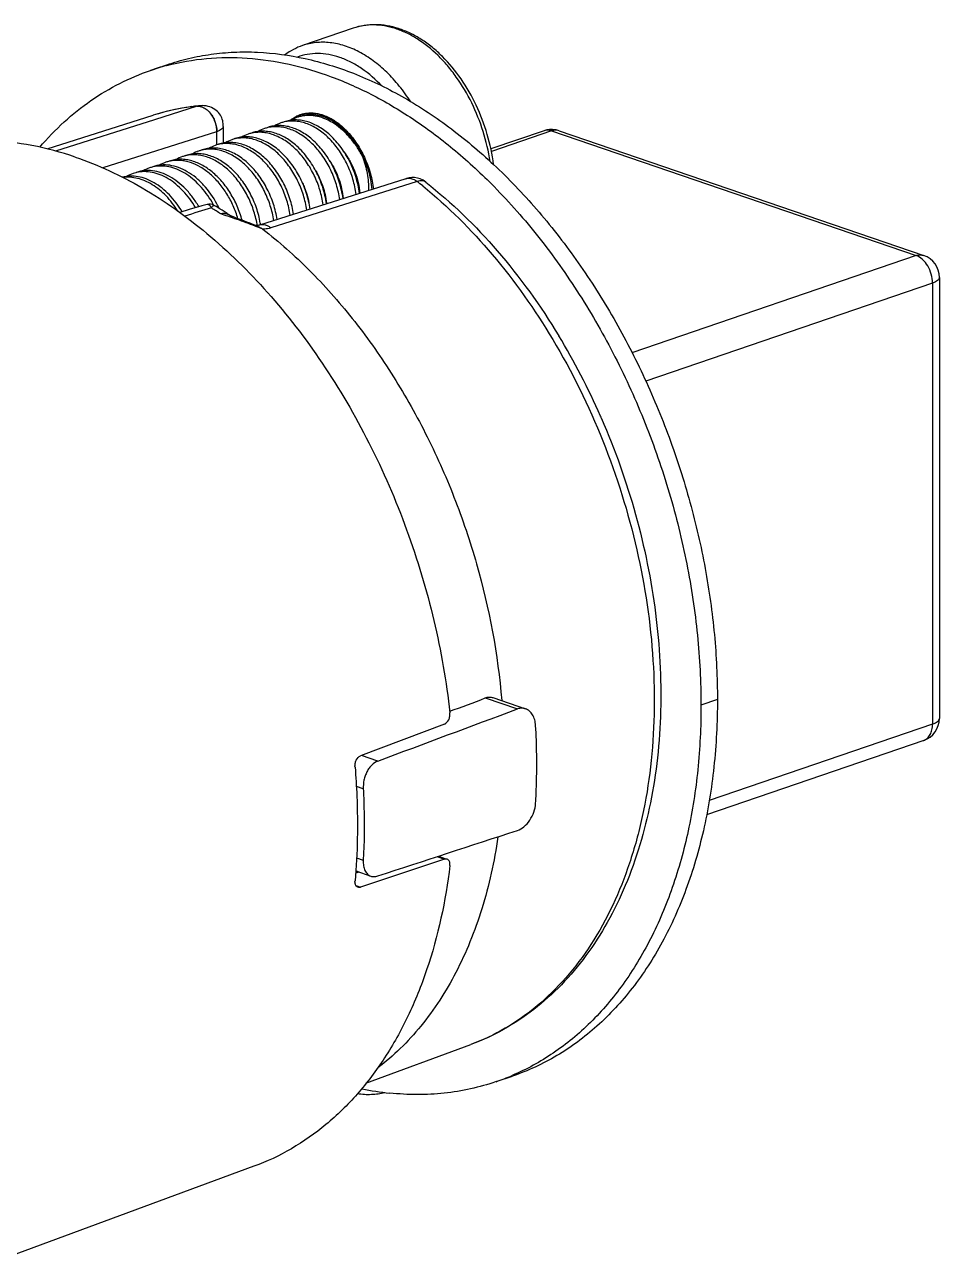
# Model space of a CAD drawing. Header units: millimetres. Extents: x 3170 to 4290, y 966 to 1416.
# Drawn here: x 3984.87 to 4004.56, y 1030.7 to 1057.2 of the extents above; entities that cross this region are included whole.
import ezdxf

# ---------------------------------------------------------------- set-up
doc = ezdxf.new("R2010")
doc.units = ezdxf.units.MM
doc.header["$LTSCALE"] = 0.1
for name, color, linetype in [('AUSFORMSCHRAEGEN', 7, 'Continuous'), ('BEZUGSACHSEN', 7, 'Continuous'), ('RUNDUNGEN', 7, 'Continuous')]:
    doc.layers.add(name, color=color, linetype=linetype)

msp = doc.modelspace()

# ---------------------------------------------------------------- linework, layer by layer
at = {"color": 7, "linetype": 'Continuous'}
for p, q in [((3987.575, 1056.217), (3987.929, 1056.338)), ((3987.919, 1056.321), (3987.932, 1056.325)), ((3990.459, 1055.109), (3990.458, 1055.108)), ((3995.018, 1034.455), (3995.372, 1034.576))]:
    msp.add_line(p, q, dxfattribs=at)
at = {"color": 9, "linetype": 'Continuous'}
for p, q in [((3996.211, 1054.917), (3994.915, 1054.473)), ((4004.06, 1052.232), (3997.942, 1050.14)), ((4004.414, 1051.641), (3998.239, 1049.529)), ((3999.782, 1042.676), (3999.428, 1042.555)), ((4004.414, 1042.151), (3999.605, 1040.506))]:
    msp.add_line(p, q, dxfattribs=at)
at = {"color": 7, "linetype": 'Continuous'}
for centre, radius, start, end in [((3989.22, 1051.407), 5.084, 104.8358, 108.8789), ((3991.029, 1054.621), 0.675, 94.9098, 108.8071), ((3991.017, 1054.611), 0.686, 103.2455, 106.5888), ((3991.02, 1054.597), 0.7, 96.998, 103.2299), ((3991.032, 1054.596), 0.7, 93.7922, 94.9513), ((3991.032, 1054.591), 0.705, 92.9743, 93.7926), ((3991.033, 1054.564), 0.732, 86.3324, 92.9253), ((3991.03, 1054.525), 0.771, 82.6383, 86.3275), ((3991.024, 1054.482), 0.814, 78.6445, 82.6172), ((3990.625, 1054.39), 0.738, 108.8897, 120.4187), ((3990.624, 1054.392), 0.736, 103.0555, 108.8705), ((3990.986, 1054.496), 0.754, 119.5149, 120.6418), ((3990.979, 1054.511), 0.738, 108.8924, 119.5484), ((3991.03, 1054.623), 0.674, 116.317, 118.6334), ((3991.02, 1054.604), 0.694, 114.8101, 116.244), ((3991.018, 1054.61), 0.687, 108.8838, 114.8137), ((3991.027, 1054.629), 0.667, 110.2268, 116.3188), ((3990.977, 1054.514), 0.734, 103.5175, 108.8825), ((3991.016, 1054.614), 0.683, 106.5924, 108.8757), ((3991.026, 1054.632), 0.663, 108.8797, 110.219), ((3990.978, 1054.512), 0.736, 103.0933, 103.5172), ((3991.047, 1054.539), 0.733, 108.2136, 108.8713), ((3991.051, 1054.527), 0.746, 95.8779, 108.1637), ((3990.922, 1054.196), 1.119, 60.9622, 64.1752), ((3990.888, 1054.137), 1.187, 58.1844, 60.9514), ((3990.831, 1054.047), 1.293, 53.6279, 58.1319), ((3990.794, 1053.996), 1.357, 53.1172, 53.6462), ((3989.563, 1054.03), 0.735, 102.9709, 108.8806), ((3989.918, 1054.148), 0.738, 108.8931, 120.5253), ((3989.917, 1054.15), 0.735, 103.0571, 108.8716), ((3989.918, 1054.144), 0.741, 101.771, 103.0606), ((3990.272, 1054.268), 0.738, 108.8922, 120.5955), ((3990.27, 1054.271), 0.735, 103.0625, 108.8796), ((3990.271, 1054.269), 0.738, 102.3526, 103.0628), ((3988.858, 1053.784), 0.739, 108.8982, 120.7046), ((3988.856, 1053.789), 0.734, 103.0812, 108.8806), ((3989.211, 1053.906), 0.737, 108.8868, 120.6436), ((3989.21, 1053.909), 0.735, 104.4593, 108.8738), ((3989.211, 1053.905), 0.739, 103.0961, 104.4605), ((3989.565, 1054.026), 0.738, 108.8932, 120.4179), ((3988.15, 1053.543), 0.738, 108.8954, 120.5384), ((3988.149, 1053.546), 0.735, 103.0587, 108.8735), ((3988.151, 1053.539), 0.742, 101.0893, 103.0618), ((3988.504, 1053.664), 0.738, 108.887, 120.6275), ((3988.503, 1053.666), 0.736, 103.0825, 108.8744), ((3987.443, 1053.302), 0.737, 108.8872, 120.5572), ((3987.442, 1053.304), 0.735, 104.0612, 108.8729), ((3987.443, 1053.3), 0.739, 103.0962, 104.063), ((3987.797, 1053.422), 0.738, 108.8924, 120.4438), ((3987.796, 1053.425), 0.735, 103.0614, 108.8801), ((3987.796, 1053.423), 0.737, 102.5744, 103.0616), ((3987.036, 1052.298), 2.158, 28.2186, 30.13), ((3987.079, 1052.307), 2.19, 25.3838, 28.246), ((3987.856, 1052.552), 2.047, 9.2757, 10.0504), ((3987.93, 1052.576), 2.044, 8.9827, 10.0509), ((3993.371, 1039.271), 5.091, 288.8824, 293.0737), ((3993.365, 1040.291), 6.115, 258.3343, 264.0135)]:
    msp.add_arc(centre, radius, start, end, dxfattribs=at)
at = {"color": 3, "linetype": 'Continuous'}
for points, knots in [([(3987.929, 1056.338), (3988.083, 1056.391), (3988.398, 1056.482), (3988.882, 1056.573), (3989.378, 1056.618), (3990.057, 1056.617), (3990.929, 1056.497), (3991.973, 1056.174), (3993.01, 1055.676), (3994.022, 1055.013), (3994.995, 1054.195), (3995.913, 1053.236), (3996.761, 1052.152), (3997.527, 1050.959), (3998.197, 1049.677), (3998.761, 1048.328), (3999.21, 1046.932), (3999.537, 1045.511), (3999.736, 1044.09), (3999.782, 1043.143), (3999.782, 1042.676)], [0, 0, 0, 0, 0.023809, 0.04774, 0.071913, 0.096437, 0.146884, 0.199783, 0.25555, 0.314367, 0.376207, 0.440862, 0.50798, 0.577092, 0.647645, 0.719026, 0.790592, 0.86169, 0.931692, 1, 1, 1, 1]), ([(3999.782, 1042.676), (3999.782, 1042.192), (3999.734, 1041.245), (3999.511, 1039.873), (3999.141, 1038.604), (3998.631, 1037.461), (3997.988, 1036.464), (3997.343, 1035.765), (3996.776, 1035.303), (3996.33, 1035.008), (3995.862, 1034.763), (3995.537, 1034.632), (3995.372, 1034.576)], [0, 0, 0, 0, 0.147694, 0.289028, 0.423281, 0.550201, 0.670075, 0.783821, 0.838923, 0.89313, 0.946722, 1, 1, 1, 1])]:
    msp.add_open_spline(points, degree=3, knots=knots, dxfattribs=at)
at = {"color": 7, "linetype": 'Continuous'}
for points, knots in [([(3987.932, 1056.325), (3988.209, 1056.398), (3988.784, 1056.497), (3989.672, 1056.504), (3990.578, 1056.369), (3991.492, 1056.095), (3992.401, 1055.687), (3993.296, 1055.15), (3994.165, 1054.491), (3994.709, 1053.986), (3994.974, 1053.716)], [0, 0, 0, 0, 0.109588, 0.221564, 0.337354, 0.45807, 0.584465, 0.716929, 0.85552, 1, 1, 1, 1]), ([(3985.192, 1054.563), (3985.356, 1054.755), (3985.704, 1055.115), (3986.283, 1055.579), (3986.907, 1055.953), (3987.35, 1056.14), (3987.575, 1056.217)], [0, 0, 0, 0, 0.25869, 0.510094, 0.756372, 1, 1, 1, 1]), ([(3990.935, 1055.292), (3990.973, 1055.297), (3991.05, 1055.3), (3991.211, 1055.282), (3991.416, 1055.212), (3991.649, 1055.064), (3991.865, 1054.858), (3992.054, 1054.603), (3992.208, 1054.311), (3992.32, 1053.996), (3992.364, 1053.777), (3992.377, 1053.666)], [0, 0, 0, 0, 0.048252, 0.097987, 0.203481, 0.318967, 0.444499, 0.578449, 0.718031, 0.859767, 1, 1, 1, 1]), ([(3990.974, 1055.269), (3991.027, 1055.273), (3991.137, 1055.27), (3991.302, 1055.23), (3991.466, 1055.156), (3991.625, 1055.05), (3991.776, 1054.914), (3991.964, 1054.695), (3992.078, 1054.502), (3992.141, 1054.366)], [0, 0, 0, 0, 0.101924, 0.209314, 0.323734, 0.445893, 0.57567, 0.712273, 1, 1, 1, 1]), ([(3991.409, 1055.204), (3991.391, 1055.212), (3991.318, 1055.245), (3991.242, 1055.269), (3991.185, 1055.28)], [0, 0, 0, 0, 0.258451, 1, 1, 1, 1]), ([(3991.055, 1054.734), (3990.982, 1054.796), (3990.867, 1054.879), (3990.701, 1054.959), (3990.578, 1055.002), (3990.455, 1055.027), (3990.334, 1055.034), (3990.216, 1055.023), (3990.14, 1055.004), (3990.103, 1054.991)], [0, 0, 0, 0, 0.277914, 0.408957, 0.534755, 0.655797, 0.772906, 0.887191, 1, 1, 1, 1]), ([(3991.651, 1053.437), (3991.636, 1053.546), (3991.588, 1053.764), (3991.466, 1054.077), (3991.3, 1054.366), (3991.097, 1054.616), (3990.866, 1054.814), (3990.655, 1054.93), (3990.483, 1054.984), (3990.357, 1055.006), (3990.233, 1055.009), (3990.152, 1054.998), (3990.113, 1054.989)], [0, 0, 0, 0, 0.137054, 0.276998, 0.415769, 0.549586, 0.675473, 0.791811, 0.846528, 0.899171, 0.950147, 1, 1, 1, 1]), ([(3991.414, 1054.85), (3991.341, 1054.913), (3991.225, 1054.997), (3991.059, 1055.079), (3990.935, 1055.122), (3990.811, 1055.147), (3990.689, 1055.155), (3990.57, 1055.144), (3990.494, 1055.125), (3990.457, 1055.112)], [0, 0, 0, 0, 0.278106, 0.409209, 0.535026, 0.656051, 0.773099, 0.887296, 1, 1, 1, 1]), ([(3992.006, 1053.549), (3991.992, 1053.659), (3991.943, 1053.879), (3991.822, 1054.194), (3991.655, 1054.486), (3991.451, 1054.737), (3991.253, 1054.907), (3991.085, 1055.009), (3990.959, 1055.067), (3990.831, 1055.106), (3990.704, 1055.128), (3990.58, 1055.129), (3990.499, 1055.118), (3990.459, 1055.109)], [0, 0, 0, 0, 0.13699, 0.276971, 0.415819, 0.549693, 0.675571, 0.735022, 0.792019, 0.846673, 0.899252, 0.950175, 1, 1, 1, 1]), ([(3990.584, 1055.144), (3990.594, 1055.152), (3990.635, 1055.183), (3990.679, 1055.209), (3990.714, 1055.226)], [0, 0, 0, 0, 0.252992, 1, 1, 1, 1]), ([(3990.707, 1055.214), (3990.699, 1055.209), (3990.667, 1055.191), (3990.636, 1055.17), (3990.614, 1055.153)], [0, 0, 0, 0, 0.248127, 1, 1, 1, 1]), ([(3992.141, 1054.366), (3992.103, 1054.439), (3992.022, 1054.58), (3991.878, 1054.771), (3991.717, 1054.936), (3991.543, 1055.071), (3991.361, 1055.171), (3991.175, 1055.233), (3990.989, 1055.256), (3990.868, 1055.242), (3990.811, 1055.229)], [0, 0, 0, 0, 0.144787, 0.286059, 0.421945, 0.551135, 0.67292, 0.787435, 0.895774, 1, 1, 1, 1]), ([(3992.349, 1053.658), (3992.336, 1053.798), (3992.281, 1054.079), (3992.148, 1054.409), (3992.007, 1054.651), (3991.85, 1054.866), (3991.71, 1055.005), (3991.608, 1055.081)], [0, 0, 0, 0, 0.257268, 0.517091, 0.64444, 0.768165, 1, 1, 1, 1]), ([(3991.013, 1053.234), (3990.997, 1053.347), (3990.944, 1053.574), (3990.813, 1053.897), (3990.634, 1054.191), (3990.418, 1054.442), (3990.21, 1054.606), (3990.035, 1054.7), (3989.904, 1054.751), (3989.772, 1054.782), (3989.643, 1054.793), (3989.516, 1054.783), (3989.435, 1054.763), (3989.396, 1054.749)], [0, 0, 0, 0, 0.138617, 0.279907, 0.419459, 0.553253, 0.678275, 0.737095, 0.793401, 0.847392, 0.899444, 0.950092, 1, 1, 1, 1]), ([(3990.942, 1053.211), (3990.926, 1053.32), (3990.876, 1053.538), (3990.752, 1053.849), (3990.585, 1054.136), (3990.381, 1054.383), (3990.15, 1054.579), (3989.938, 1054.692), (3989.766, 1054.745), (3989.641, 1054.765), (3989.518, 1054.766), (3989.437, 1054.755), (3989.398, 1054.746)], [0, 0, 0, 0, 0.137479, 0.277651, 0.416464, 0.550176, 0.675863, 0.791981, 0.846607, 0.899186, 0.950133, 1, 1, 1, 1]), ([(3990.698, 1054.615), (3990.626, 1054.677), (3990.476, 1054.784), (3990.267, 1054.872), (3990.101, 1054.906), (3989.98, 1054.913), (3989.862, 1054.902), (3989.786, 1054.883), (3989.75, 1054.87)], [0, 0, 0, 0, 0.277953, 0.534409, 0.655519, 0.772709, 0.887089, 1, 1, 1, 1]), ([(3991.297, 1053.324), (3991.281, 1053.432), (3991.232, 1053.649), (3991.111, 1053.959), (3990.946, 1054.246), (3990.744, 1054.494), (3990.55, 1054.662), (3990.384, 1054.763), (3990.26, 1054.821), (3990.135, 1054.862), (3990.009, 1054.884), (3989.886, 1054.888), (3989.806, 1054.878), (3989.767, 1054.87)], [0, 0, 0, 0, 0.137053, 0.276901, 0.415542, 0.549256, 0.675107, 0.734603, 0.791681, 0.846439, 0.899126, 0.950137, 1, 1, 1, 1]), ([(3992.077, 1053.572), (3992.061, 1053.694), (3992.006, 1053.937), (3991.863, 1054.283), (3991.667, 1054.594), (3991.502, 1054.773), (3991.414, 1054.85)], [0, 0, 0, 0, 0.251146, 0.5075, 0.759859, 1, 1, 1, 1]), ([(3990.303, 1053.008), (3990.286, 1053.121), (3990.232, 1053.346), (3990.1, 1053.666), (3989.921, 1053.958), (3989.705, 1054.206), (3989.498, 1054.367), (3989.323, 1054.46), (3989.193, 1054.51), (3989.063, 1054.54), (3988.934, 1054.551), (3988.808, 1054.541), (3988.728, 1054.521), (3988.689, 1054.507)], [0, 0, 0, 0, 0.138916, 0.280299, 0.419797, 0.553458, 0.678338, 0.737105, 0.793373, 0.847347, 0.899401, 0.950066, 1, 1, 1, 1]), ([(3990.232, 1052.986), (3990.216, 1053.094), (3990.164, 1053.311), (3990.039, 1053.62), (3989.871, 1053.903), (3989.667, 1054.148), (3989.437, 1054.341), (3989.226, 1054.452), (3989.056, 1054.504), (3988.931, 1054.523), (3988.808, 1054.524), (3988.728, 1054.513), (3988.69, 1054.504)], [0, 0, 0, 0, 0.137798, 0.278091, 0.416875, 0.550464, 0.676002, 0.792002, 0.846594, 0.899158, 0.950111, 1, 1, 1, 1]), ([(3990.658, 1053.121), (3990.641, 1053.234), (3990.588, 1053.46), (3990.456, 1053.782), (3990.278, 1054.075), (3990.061, 1054.324), (3989.854, 1054.487), (3989.679, 1054.58), (3989.548, 1054.631), (3989.418, 1054.661), (3989.288, 1054.672), (3989.162, 1054.662), (3989.082, 1054.642), (3989.043, 1054.628)], [0, 0, 0, 0, 0.138771, 0.280109, 0.419634, 0.55336, 0.678309, 0.737101, 0.793387, 0.84737, 0.899422, 0.950078, 1, 1, 1, 1]), ([(3990.587, 1053.099), (3990.571, 1053.207), (3990.52, 1053.425), (3990.396, 1053.735), (3990.228, 1054.02), (3990.024, 1054.266), (3989.827, 1054.431), (3989.661, 1054.53), (3989.536, 1054.586), (3989.41, 1054.624), (3989.285, 1054.644), (3989.162, 1054.645), (3989.082, 1054.633), (3989.043, 1054.624)], [0, 0, 0, 0, 0.137631, 0.277851, 0.41663, 0.550255, 0.675834, 0.735155, 0.792051, 0.846641, 0.899196, 0.950133, 1, 1, 1, 1]), ([(3991.368, 1053.347), (3991.351, 1053.468), (3991.293, 1053.711), (3991.149, 1054.054), (3990.952, 1054.363), (3990.787, 1054.539), (3990.698, 1054.615)], [0, 0, 0, 0, 0.251678, 0.508151, 0.760294, 1, 1, 1, 1]), ([(3991.723, 1053.459), (3991.706, 1053.581), (3991.649, 1053.824), (3991.506, 1054.169), (3991.309, 1054.48), (3991.143, 1054.658), (3991.055, 1054.734)], [0, 0, 0, 0, 0.251436, 0.507879, 0.760129, 1, 1, 1, 1]), ([(3989.548, 1052.993), (3989.521, 1053.096), (3989.451, 1053.297), (3989.305, 1053.578), (3989.124, 1053.828), (3988.915, 1054.035), (3988.687, 1054.191), (3988.484, 1054.272), (3988.322, 1054.303), (3988.205, 1054.308), (3988.091, 1054.297), (3988.017, 1054.278), (3987.982, 1054.265)], [0, 0, 0, 0, 0.142459, 0.284786, 0.423421, 0.555346, 0.678535, 0.792411, 0.846305, 0.898536, 0.949577, 1, 1, 1, 1]), ([(3989.461, 1053.026), (3989.433, 1053.12), (3989.365, 1053.304), (3989.228, 1053.561), (3989.062, 1053.792), (3988.871, 1053.987), (3988.663, 1054.138), (3988.478, 1054.225), (3988.329, 1054.265), (3988.22, 1054.281), (3988.112, 1054.283), (3988.042, 1054.274), (3988.008, 1054.267)], [0, 0, 0, 0, 0.141508, 0.282528, 0.42008, 0.551617, 0.675337, 0.790518, 0.845154, 0.898042, 0.949517, 1, 1, 1, 1]), ([(3989.942, 1052.933), (3989.923, 1053.044), (3989.865, 1053.264), (3989.729, 1053.577), (3989.55, 1053.86), (3989.335, 1054.1), (3989.13, 1054.255), (3988.959, 1054.344), (3988.831, 1054.392), (3988.703, 1054.42), (3988.576, 1054.43), (3988.453, 1054.419), (3988.374, 1054.399), (3988.335, 1054.386)], [0, 0, 0, 0, 0.139712, 0.281336, 0.420675, 0.55397, 0.678472, 0.737093, 0.793266, 0.8472, 0.899266, 0.949986, 1, 1, 1, 1]), ([(3989.872, 1052.909), (3989.853, 1053.015), (3989.798, 1053.228), (3989.67, 1053.529), (3989.501, 1053.805), (3989.298, 1054.042), (3989.07, 1054.228), (3988.863, 1054.335), (3988.696, 1054.384), (3988.573, 1054.403), (3988.453, 1054.403), (3988.374, 1054.392), (3988.336, 1054.383)], [0, 0, 0, 0, 0.138553, 0.279088, 0.417739, 0.550998, 0.67618, 0.791944, 0.846485, 0.89905, 0.950044, 1, 1, 1, 1]), ([(3991.439, 1054.267), (3991.519, 1054.145), (3991.617, 1053.947), (3991.696, 1053.67), (3991.719, 1053.529), (3991.725, 1053.46)], [0, 0, 0, 0, 0.505791, 0.75677, 1, 1, 1, 1]), ([(3991.75, 1054.457), (3991.797, 1054.393), (3991.883, 1054.256), (3991.982, 1054.036), (3992.052, 1053.807), (3992.077, 1053.651), (3992.083, 1053.573)], [0, 0, 0, 0, 0.251104, 0.505229, 0.756729, 1, 1, 1, 1]), ([(3992.141, 1054.366), (3992.185, 1054.247), (3992.251, 1054.006), (3992.273, 1053.755), (3992.271, 1053.633)], [0, 0, 0, 0, 0.508607, 1, 1, 1, 1]), ([(3988.618, 1053.287), (3988.578, 1053.356), (3988.49, 1053.489), (3988.339, 1053.667), (3988.173, 1053.817), (3987.996, 1053.936), (3987.813, 1054.019), (3987.628, 1054.063), (3987.446, 1054.067), (3987.33, 1054.042), (3987.275, 1054.024)], [0, 0, 0, 0, 0.146185, 0.287858, 0.423394, 0.551725, 0.672511, 0.786308, 0.894656, 1, 1, 1, 1]), ([(3988.546, 1053.266), (3988.47, 1053.395), (3988.338, 1053.575), (3988.127, 1053.772), (3987.962, 1053.89), (3987.79, 1053.976), (3987.615, 1054.028), (3987.442, 1054.045), (3987.329, 1054.032), (3987.275, 1054.02)], [0, 0, 0, 0, 0.285441, 0.420688, 0.549291, 0.670823, 0.785578, 0.894666, 1, 1, 1, 1]), ([(3989.008, 1053.343), (3988.929, 1053.489), (3988.789, 1053.692), (3988.559, 1053.913), (3988.377, 1054.041), (3988.188, 1054.132), (3987.996, 1054.182), (3987.806, 1054.189), (3987.685, 1054.164), (3987.628, 1054.145)], [0, 0, 0, 0, 0.287727, 0.423804, 0.552607, 0.67363, 0.787334, 0.895269, 1, 1, 1, 1]), ([(3988.903, 1053.381), (3988.827, 1053.51), (3988.696, 1053.691), (3988.486, 1053.889), (3988.321, 1054.007), (3988.149, 1054.094), (3987.975, 1054.148), (3987.802, 1054.166), (3987.689, 1054.154), (3987.636, 1054.142)], [0, 0, 0, 0, 0.285273, 0.420522, 0.549171, 0.670773, 0.785595, 0.894713, 1, 1, 1, 1]), ([(3991.134, 1054.06), (3991.196, 1053.953), (3991.297, 1053.728), (3991.351, 1053.487), (3991.365, 1053.367)], [0, 0, 0, 0, 0.506559, 1, 1, 1, 1]), ([(3988.258, 1053.177), (3988.181, 1053.307), (3988.047, 1053.489), (3987.832, 1053.686), (3987.664, 1053.802), (3987.489, 1053.886), (3987.313, 1053.936), (3987.138, 1053.948), (3987.025, 1053.932), (3986.971, 1053.918)], [0, 0, 0, 0, 0.286035, 0.421339, 0.549838, 0.67115, 0.785657, 0.894587, 1, 1, 1, 1]), ([(3988.165, 1053.191), (3988.092, 1053.308), (3987.93, 1053.52), (3987.678, 1053.73), (3987.462, 1053.843), (3987.302, 1053.898), (3987.141, 1053.922), (3987.036, 1053.918), (3986.985, 1053.911)], [0, 0, 0, 0, 0.283447, 0.546063, 0.668075, 0.78376, 0.893924, 1, 1, 1, 1]), ([(3990.851, 1053.792), (3990.867, 1053.759), (3990.925, 1053.624), (3990.967, 1053.482), (3990.988, 1053.375)], [0, 0, 0, 0, 0.252766, 1, 1, 1, 1]), ([(3994.974, 1053.716), (3995.314, 1053.371), (3995.966, 1052.627), (3996.836, 1051.399), (3997.602, 1050.057), (3998.25, 1048.627), (3998.767, 1047.136), (3999.144, 1045.611), (3999.375, 1044.08), (3999.428, 1043.059), (3999.428, 1042.555)], [0, 0, 0, 0, 0.118158, 0.240684, 0.366505, 0.494393, 0.623024, 0.751039, 0.877113, 1, 1, 1, 1]), ([(3999.428, 1042.555), (3999.428, 1042.092), (3999.385, 1041.185), (3999.181, 1039.869), (3998.842, 1038.645), (3998.375, 1037.532), (3997.785, 1036.551), (3997.192, 1035.849), (3996.668, 1035.375), (3996.256, 1035.066), (3995.823, 1034.801), (3995.52, 1034.654), (3995.366, 1034.588)], [0, 0, 0, 0, 0.146808, 0.287622, 0.421755, 0.548933, 0.669332, 0.783667, 0.838993, 0.893327, 0.946909, 1, 1, 1, 1]), ([(3995.018, 1034.455), (3994.838, 1034.393), (3994.47, 1034.29), (3993.9, 1034.197), (3993.316, 1034.167), (3992.924, 1034.188), (3992.727, 1034.209)], [0, 0, 0, 0, 0.245818, 0.493353, 0.744245, 1, 1, 1, 1])]:
    msp.add_open_spline(points, degree=3, knots=knots, dxfattribs=at)
at = {"layer": 'AUSFORMSCHRAEGEN', "color": 7, "linetype": 'Continuous'}
for p, q in [((3985.351, 1054.53), (3987.633, 1055.251)), ((3992.216, 1034.423), (3994.472, 1035.254)), ((3989.804, 1032.633), (3984.544, 1030.695))]:
    msp.add_line(p, q, dxfattribs=at)
msp.add_open_spline([(3985.958, 1054.352), (3985.653, 1054.457), (3985.04, 1054.622), (3984.109, 1054.728), (3983.202, 1054.683), (3982.618, 1054.554), (3982.337, 1054.465)], degree=3, knots=[0, 0, 0, 0, 0.262999, 0.515424, 0.759914, 1, 1, 1, 1], dxfattribs=at)
at = {"layer": 'BEZUGSACHSEN', "color": 7, "linetype": 'Continuous'}
msp.add_line((3991.943, 1057.126), (3990.853, 1056.754), dxfattribs=at)
for points, knots in [([(3994.962, 1054.192), (3994.935, 1054.411), (3994.843, 1054.848), (3994.608, 1055.47), (3994.284, 1056.037), (3993.947, 1056.446), (3993.646, 1056.717), (3993.413, 1056.886), (3993.171, 1057.022), (3992.924, 1057.123), (3992.673, 1057.185), (3992.423, 1057.209), (3992.177, 1057.191), (3992.019, 1057.152), (3991.943, 1057.126)], [0, 0, 0, 0, 0.140093, 0.28135, 0.419821, 0.552029, 0.615067, 0.675794, 0.734196, 0.790396, 0.844653, 0.89735, 0.948949, 1, 1, 1, 1]), ([(3990.853, 1056.754), (3990.785, 1056.73), (3990.652, 1056.673), (3990.529, 1056.596), (3990.471, 1056.553)], [0, 0, 0, 0, 0.497903, 1, 1, 1, 1]), ([(3992.034, 1034.199), (3992.132, 1034.184), (3992.331, 1034.173), (3992.528, 1034.201), (3992.622, 1034.225)], [0, 0, 0, 0, 0.505407, 1, 1, 1, 1])]:
    msp.add_open_spline(points, degree=3, knots=knots, dxfattribs=at)
at = {"layer": 'BEZUGSACHSEN', "color": 9, "linetype": 'Continuous'}
for points, knots in [([(3994.888, 1054.258), (3994.855, 1054.476), (3994.754, 1054.908), (3994.51, 1055.521), (3994.233, 1055.989), (3993.974, 1056.322), (3993.705, 1056.611), (3993.408, 1056.851), (3993.09, 1057.028), (3992.854, 1057.122), (3992.618, 1057.181), (3992.385, 1057.202), (3992.158, 1057.186), (3992.013, 1057.15), (3991.943, 1057.126)], [0, 0, 0, 0, 0.143739, 0.288182, 0.429127, 0.497149, 0.562963, 0.686688, 0.744493, 0.79958, 0.852185, 0.902718, 0.951753, 1, 1, 1, 1]), ([(3993.179, 1055.541), (3993.104, 1055.659), (3992.944, 1055.882), (3992.673, 1056.18), (3992.382, 1056.428), (3992.077, 1056.621), (3991.764, 1056.755), (3991.499, 1056.813), (3991.292, 1056.826), (3991.141, 1056.819), (3990.994, 1056.796), (3990.9, 1056.769), (3990.853, 1056.754)], [0, 0, 0, 0, 0.148891, 0.291751, 0.427392, 0.555148, 0.675025, 0.787825, 0.842137, 0.895378, 0.947878, 1, 1, 1, 1]), ([(3992.562, 1055.879), (3992.429, 1056.02), (3992.213, 1056.21), (3991.931, 1056.379), (3991.771, 1056.454), (3991.614, 1056.514), (3991.418, 1056.566), (3991.182, 1056.588), (3990.954, 1056.569), (3990.808, 1056.529), (3990.739, 1056.502)], [0, 0, 0, 0, 0.285553, 0.418457, 0.482392, 0.544689, 0.664635, 0.77942, 0.890572, 1, 1, 1, 1])]:
    msp.add_open_spline(points, degree=3, knots=knots, dxfattribs=at)
at = {"layer": 'RUNDUNGEN', "color": 9, "linetype": 'Continuous'}
for p, q in [((3988.581, 1055.447), (3987.663, 1055.155)), ((3987.663, 1055.155), (3985.53, 1054.478)), ((3988.999, 1054.894), (3986.555, 1054.118)), ((3988.999, 1054.894), (3988.999, 1054.613)), ((3996.211, 1054.917), (4004.06, 1052.232)), ((3993.318, 1053.827), (3990.17, 1052.828)), ((3993.074, 1053.888), (3993.118, 1053.897)), ((3993.508, 1053.811), (3993.508, 1053.811)), ((4004.414, 1051.641), (4004.414, 1042.151)), ((3994.785, 1042.713), (3995.477, 1042.476)), ((3992.47, 1041.355), (3992.12, 1041.474)), ((3992.158, 1040.754), (3992.009, 1040.805)), ((3992.014, 1039.269), (3992.158, 1039.22)), ((3993.744, 1039.297), (3993.906, 1039.241)), ((3992.069, 1038.964), (3991.993, 1038.94)), ((3991.998, 1038.676), (3992.1, 1038.641))]:
    msp.add_line(p, q, dxfattribs=at)
at = {"layer": 'RUNDUNGEN', "color": 7, "linetype": 'Continuous'}
for p, q in [((3988.636, 1055.458), (3988.636, 1055.458)), ((3989.145, 1055.014), (3989.145, 1054.653)), ((3996.049, 1054.92), (3994.904, 1054.528)), ((3996.373, 1054.92), (4004.222, 1052.235)), ((3993.073, 1053.888), (3989.925, 1052.888)), ((3993.203, 1053.911), (3993.144, 1053.905)), ((3989.283, 1053.099), (3989.282, 1053.1)), ((3989.282, 1053.1), (3989.282, 1053.1)), ((3989.284, 1053.098), (3989.283, 1053.099)), ((3989.394, 1053.051), (3989.378, 1053.058)), ((3989.42, 1053.041), (3989.394, 1053.051)), ((3989.59, 1052.978), (3989.42, 1053.041)), ((3989.652, 1052.954), (3989.59, 1052.978)), ((3989.702, 1052.934), (3989.652, 1052.954)), ((3989.754, 1052.914), (3989.702, 1052.934)), ((3989.805, 1052.893), (3989.754, 1052.914)), ((3989.856, 1052.873), (3989.805, 1052.893)), ((3989.912, 1052.849), (3989.856, 1052.873)), ((4004.56, 1051.762), (4004.56, 1042.271)), ((3994.949, 1042.72), (3995.649, 1042.481)), ((3993.906, 1042.152), (3992.1, 1041.466)), ((4004.222, 1041.798), (3999.546, 1040.199)), ((3993.906, 1039.241), (3992.505, 1038.775)), ((3993.777, 1039.307), (3993.913, 1039.261)), ((3992.036, 1038.975), (3991.994, 1038.962)), ((3991.996, 1038.989), (3992.32, 1038.878)), ((3992.505, 1038.775), (3992.1, 1038.641))]:
    msp.add_line(p, q, dxfattribs=at)
for points in [[(3989.145, 1055.014), (3989.145, 1055.02), (3989.144, 1055.048), (3989.142, 1055.076), (3989.138, 1055.105), (3989.132, 1055.135), (3989.124, 1055.165), (3989.113, 1055.195), (3989.1, 1055.224), (3989.084, 1055.254), (3989.065, 1055.282), (3989.043, 1055.309), (3989.017, 1055.334), (3988.99, 1055.358), (3988.959, 1055.38), (3988.927, 1055.399), (3988.892, 1055.417), (3988.855, 1055.431), (3988.816, 1055.444), (3988.774, 1055.453), (3988.731, 1055.458), (3988.687, 1055.461), (3988.641, 1055.459), (3988.636, 1055.458)], [(3993.144, 1053.905), (3993.087, 1053.892), (3993.074, 1053.888)], [(3993.383, 1053.883), (3993.324, 1053.9), (3993.263, 1053.91), (3993.203, 1053.911)], [(3993.508, 1053.811), (3993.444, 1053.854), (3993.383, 1053.883)], [(3988.794, 1053.334), (3988.682, 1053.305), (3988.413, 1053.227), (3988.208, 1053.161)], [(3988.949, 1053.311), (3988.944, 1053.314), (3988.91, 1053.33), (3988.871, 1053.339), (3988.83, 1053.34), (3988.794, 1053.334)], [(3989.378, 1053.058), (3989.362, 1053.064), (3989.355, 1053.067), (3989.348, 1053.07), (3989.341, 1053.072), (3989.334, 1053.075), (3989.327, 1053.078), (3989.321, 1053.081), (3989.315, 1053.083), (3989.31, 1053.086), (3989.304, 1053.088), (3989.3, 1053.091), (3989.295, 1053.093), (3989.292, 1053.094), (3989.289, 1053.096), (3989.286, 1053.097), (3989.284, 1053.098)], [(3989.925, 1052.888), (3989.922, 1052.887), (3989.911, 1052.885), (3989.892, 1052.883), (3989.867, 1052.881), (3989.836, 1052.881), (3989.835, 1052.881)]]:
    msp.add_lwpolyline(points, dxfattribs=at)
at = {"layer": 'RUNDUNGEN', "color": 9, "linetype": 'Continuous'}
for centre, radius, start, end in [((3989.056, 1050.745), 4.726, 95.7611, 107.5225), ((3988.665, 1055.183), 0.277, 95.9259, 107.5483), ((3988.849, 1055.336), 0.467, 288.7006, 289.495), ((3987.171, 1046.008), 9.946, 50.9425, 51.8298), ((3991.148, 1045.002), 8.559, 105.3088, 109.3163), ((3984.208, 1045.761), 8.838, 56.4745, 58.0251), ((3985.144, 1040.788), 12.956, 71.5615, 72.2721), ((3989.152, 1052.885), 0.251, 67.8854, 80.0898), ((3985.112, 1040.691), 13.058, 70.8559, 71.5615), ((3989.145, 1052.87), 0.267, 59.3998, 67.8688), ((3989.145, 1052.883), 0.256, 56.2588, 63.1483), ((3985.052, 1040.52), 13.239, 69.0704, 70.8534), ((3984.998, 1040.378), 13.391, 68.7693, 69.0732), ((3984.972, 1040.31), 13.464, 68.0838, 68.769)]:
    msp.add_arc(centre, radius, start, end, dxfattribs=at)
at = {"layer": 'RUNDUNGEN', "color": 7, "linetype": 'Continuous'}
for centre, radius, start, end in [((3989.134, 1050.499), 4.984, 97.7088, 107.5353), ((3989.154, 1050.378), 5.106, 96.4498, 97.7457), ((3989.157, 1050.352), 5.132, 95.8231, 96.4503), ((3996.211, 1054.448), 0.499, 80.619, 108.882), ((3996.211, 1054.446), 0.501, 71.1506, 80.6697), ((3984.43, 1045.821), 8.748, 57.6011, 58.8975), ((3984.324, 1045.654), 8.946, 56.9158, 57.6046), ((3984.261, 1045.557), 9.062, 56.3541, 56.916), ((4004.06, 1051.762), 0.5, 0.0001, 71.1169), ((3983.593, 1042.776), 14.931, 23.6979, 31.185), ((3983.126, 1042.554), 15.448, 23.5554, 23.7568), ((3988.623, 1058.022), 16.502, 289.0842, 291.9259), ((4004.06, 1042.271), 0.5, 288.8831, 359.9999)]:
    msp.add_arc(centre, radius, start, end, dxfattribs=at)
for centre, major_axis, ratio, start_param, end_param in [((3597.451, 902.897), (667.102, 243.554), 0.009432, -0.940531, -0.934925), ((3597.451, 918.369), (667.103, 212.607), 0.009067, 5.343208, 5.348814)]:
    msp.add_ellipse(centre, major_axis=major_axis, ratio=ratio, start_param=start_param, end_param=end_param, dxfattribs=at)
at = {"layer": 'RUNDUNGEN', "color": 9, "linetype": 'Continuous'}
for points, knots in [([(3988.581, 1055.447), (3988.596, 1055.448), (3988.619, 1055.448), (3988.649, 1055.444), (3988.664, 1055.44), (3988.672, 1055.438)], [0, 0, 0, 0, 0.482448, 0.743277, 1, 1, 1, 1]), ([(3988.672, 1055.438), (3988.675, 1055.437), (3988.685, 1055.433), (3988.695, 1055.43), (3988.703, 1055.427)], [0, 0, 0, 0, 0.243085, 1, 1, 1, 1]), ([(3988.703, 1055.427), (3988.737, 1055.411), (3988.805, 1055.369), (3988.854, 1055.307), (3988.88, 1055.275)], [0, 0, 0, 0, 0.471675, 1, 1, 1, 1]), ([(3988.88, 1055.275), (3988.899, 1055.248), (3988.934, 1055.189), (3988.983, 1055.064), (3989, 1054.961), (3988.999, 1054.894)], [0, 0, 0, 0, 0.247146, 0.501176, 1, 1, 1, 1]), ([(3989.145, 1055.014), (3989.145, 1054.99), (3989.114, 1054.953), (3989.062, 1054.919), (3989.025, 1054.904), (3989.005, 1054.896)], [0, 0, 0, 0, 0.375673, 0.657618, 1, 1, 1, 1]), ([(3996.211, 1054.917), (3996.184, 1054.926), (3996.13, 1054.937), (3996.074, 1054.929), (3996.049, 1054.92)], [0, 0, 0, 0, 0.515428, 1, 1, 1, 1]), ([(3996.373, 1054.92), (3996.348, 1054.929), (3996.292, 1054.937), (3996.238, 1054.926), (3996.211, 1054.917)], [0, 0, 0, 0, 0.484568, 1, 1, 1, 1]), ([(3993.118, 1053.897), (3993.123, 1053.897), (3993.145, 1053.898), (3993.167, 1053.896), (3993.184, 1053.893)], [0, 0, 0, 0, 0.233079, 1, 1, 1, 1]), ([(3993.184, 1053.893), (3993.19, 1053.891), (3993.213, 1053.885), (3993.235, 1053.876), (3993.252, 1053.869)], [0, 0, 0, 0, 0.238896, 1, 1, 1, 1]), ([(3993.252, 1053.869), (3993.264, 1053.864), (3993.286, 1053.85), (3993.306, 1053.834), (3993.318, 1053.827)], [0, 0, 0, 0, 0.489426, 1, 1, 1, 1]), ([(3993.508, 1053.811), (3993.496, 1053.82), (3993.469, 1053.835), (3993.423, 1053.844), (3993.371, 1053.841), (3993.336, 1053.833), (3993.318, 1053.827)], [0, 0, 0, 0, 0.223289, 0.454374, 0.710481, 1, 1, 1, 1]), ([(3993.438, 1053.731), (3993.982, 1053.289), (3995.014, 1052.259), (3995.852, 1051.07), (3996.236, 1050.429)], [0, 0, 0, 0, 0.484149, 1, 1, 1, 1]), ([(3988.888, 1053.258), (3988.882, 1053.271), (3988.87, 1053.293), (3988.847, 1053.32), (3988.821, 1053.336), (3988.802, 1053.336), (3988.794, 1053.334)], [0, 0, 0, 0, 0.326624, 0.591251, 0.804634, 1, 1, 1, 1]), ([(3988.888, 1053.258), (3988.894, 1053.267), (3988.904, 1053.283), (3988.919, 1053.3), (3988.93, 1053.309), (3988.937, 1053.313), (3988.943, 1053.314), (3988.947, 1053.312), (3988.949, 1053.311)], [0, 0, 0, 0, 0.380679, 0.666732, 0.774624, 0.861566, 0.933154, 1, 1, 1, 1]), ([(3989.261, 1053.112), (3989.235, 1053.125), (3989.178, 1053.142), (3989.118, 1053.136), (3989.089, 1053.128)], [0, 0, 0, 0, 0.493935, 1, 1, 1, 1]), ([(3989.195, 1053.132), (3989.186, 1053.134), (3989.151, 1053.138), (3989.115, 1053.135), (3989.09, 1053.128)], [0, 0, 0, 0, 0.246634, 1, 1, 1, 1]), ([(3990.17, 1052.828), (3990.151, 1052.843), (3990.112, 1052.868), (3990.048, 1052.893), (3989.985, 1052.901), (3989.944, 1052.894), (3989.925, 1052.888)], [0, 0, 0, 0, 0.276547, 0.533004, 0.771572, 1, 1, 1, 1]), ([(3990.17, 1052.828), (3990.157, 1052.824), (3990.101, 1052.809), (3990.042, 1052.802), (3989.998, 1052.801)], [0, 0, 0, 0, 0.232205, 1, 1, 1, 1]), ([(4004.06, 1052.232), (4004.087, 1052.241), (4004.141, 1052.252), (4004.197, 1052.244), (4004.222, 1052.235)], [0, 0, 0, 0, 0.515427, 1, 1, 1, 1]), ([(4004.414, 1051.641), (4004.414, 1051.705), (4004.394, 1051.834), (4004.319, 1052.01), (4004.208, 1052.152), (4004.11, 1052.215), (4004.06, 1052.232)], [0, 0, 0, 0, 0.263213, 0.531173, 0.781827, 1, 1, 1, 1]), ([(4004.56, 1051.762), (4004.56, 1051.751), (4004.552, 1051.725), (4004.52, 1051.693), (4004.473, 1051.664), (4004.435, 1051.649), (4004.414, 1051.641)], [0, 0, 0, 0, 0.17371, 0.388268, 0.663195, 1, 1, 1, 1]), ([(3996.236, 1050.429), (3996.652, 1049.733), (3997.375, 1048.263), (3998.104, 1045.933), (3998.402, 1043.936), (3998.436, 1042.367), (3998.361, 1041.242), (3998.185, 1040.169), (3997.829, 1038.862), (3997.283, 1037.674), (3996.542, 1036.683), (3995.921, 1036.072), (3995.232, 1035.586), (3994.729, 1035.348), (3994.472, 1035.254)], [0, 0, 0, 0, 0.142488, 0.286399, 0.427419, 0.495647, 0.561742, 0.62537, 0.686299, 0.799545, 0.852329, 0.902935, 0.951922, 1, 1, 1, 1]), ([(4004.222, 1041.798), (4004.251, 1041.808), (4004.307, 1041.842), (4004.369, 1041.925), (4004.406, 1042.031), (4004.414, 1042.109), (4004.414, 1042.151)], [0, 0, 0, 0, 0.215507, 0.449022, 0.710532, 1, 1, 1, 1]), ([(4004.414, 1042.151), (4004.435, 1042.158), (4004.473, 1042.173), (4004.52, 1042.202), (4004.552, 1042.234), (4004.56, 1042.26), (4004.56, 1042.271)], [0, 0, 0, 0, 0.336805, 0.611732, 0.82629, 1, 1, 1, 1])]:
    msp.add_open_spline(points, degree=3, knots=knots, dxfattribs=at)
at = {"layer": 'RUNDUNGEN', "color": 7, "linetype": 'Continuous'}
for points, knots in [([(3988.88, 1055.275), (3988.901, 1055.248), (3988.937, 1055.191), (3988.987, 1055.065), (3989.005, 1054.963), (3989.005, 1054.896)], [0, 0, 0, 0, 0.248687, 0.502561, 1, 1, 1, 1]), ([(3985.958, 1054.352), (3986.458, 1054.182), (3987.458, 1053.713), (3988.851, 1052.719), (3990.151, 1051.443), (3991.32, 1049.923), (3992.323, 1048.206), (3993.129, 1046.345), (3993.715, 1044.397), (3993.949, 1043.062), (3994.023, 1042.395)], [0, 0, 0, 0, 0.104827, 0.217634, 0.338132, 0.465198, 0.597117, 0.731776, 0.86685, 1, 1, 1, 1]), ([(3993.508, 1053.811), (3994.066, 1053.372), (3995.12, 1052.345), (3995.976, 1051.151), (3996.366, 1050.508)], [0, 0, 0, 0, 0.484918, 1, 1, 1, 1]), ([(3989.912, 1052.849), (3989.92, 1052.846), (3989.95, 1052.833), (3989.978, 1052.816), (3989.998, 1052.801)], [0, 0, 0, 0, 0.248997, 1, 1, 1, 1]), ([(3989.998, 1052.801), (3990.347, 1052.529), (3991.026, 1051.925), (3991.949, 1050.884), (3992.786, 1049.707), (3993.519, 1048.418), (3994.134, 1047.041), (3994.777, 1045.139), (3995.056, 1043.649), (3995.138, 1042.656)], [0, 0, 0, 0, 0.113746, 0.233014, 0.356898, 0.484242, 0.613703, 0.743843, 1, 1, 1, 1]), ([(3997.286, 1048.728), (3997.578, 1048.058), (3998.066, 1046.682), (3998.498, 1044.564), (3998.596, 1042.798), (3998.505, 1041.434), (3998.31, 1040.163), (3997.956, 1038.963), (3997.432, 1037.884), (3996.972, 1037.166), (3996.441, 1036.534), (3995.844, 1035.996), (3995.187, 1035.561), (3994.714, 1035.343), (3994.472, 1035.254)], [0, 0, 0, 0, 0.143955, 0.286513, 0.424524, 0.491047, 0.555547, 0.67779, 0.735648, 0.791428, 0.845373, 0.897827, 0.949206, 1, 1, 1, 1]), ([(3994.785, 1042.713), (3994.812, 1042.724), (3994.867, 1042.737), (3994.923, 1042.729), (3994.949, 1042.72)], [0, 0, 0, 0, 0.511322, 1, 1, 1, 1]), ([(3993.906, 1042.152), (3993.947, 1042.168), (3993.997, 1042.227), (3994.024, 1042.318), (3994.025, 1042.37), (3994.023, 1042.395)], [0, 0, 0, 0, 0.458144, 0.727979, 1, 1, 1, 1]), ([(3995.649, 1042.481), (3995.622, 1042.49), (3995.563, 1042.499), (3995.505, 1042.487), (3995.477, 1042.476)], [0, 0, 0, 0, 0.491187, 1, 1, 1, 1]), ([(3995.869, 1042.119), (3995.866, 1042.161), (3995.854, 1042.242), (3995.808, 1042.351), (3995.739, 1042.435), (3995.679, 1042.47), (3995.649, 1042.481)], [0, 0, 0, 0, 0.283762, 0.544939, 0.781768, 1, 1, 1, 1]), ([(3995.869, 1040.444), (3995.877, 1040.581), (3995.901, 1041.139), (3995.893, 1041.699), (3995.869, 1042.119)], [0, 0, 0, 0, 0.246258, 1, 1, 1, 1]), ([(3991.981, 1041.224), (3991.978, 1041.25), (3991.982, 1041.302), (3992.01, 1041.392), (3992.059, 1041.451), (3992.1, 1041.466)], [0, 0, 0, 0, 0.27116, 0.541315, 1, 1, 1, 1]), ([(3991.981, 1041.224), (3991.998, 1041.016), (3992.049, 1040.201), (3992.034, 1039.381), (3991.981, 1038.774)], [0, 0, 0, 0, 0.255365, 1, 1, 1, 1]), ([(3992.47, 1041.355), (3992.421, 1041.337), (3992.353, 1041.288), (3992.282, 1041.203), (3992.235, 1041.125), (3992.197, 1041.038), (3992.163, 1040.915), (3992.155, 1040.818), (3992.158, 1040.754)], [0, 0, 0, 0, 0.216375, 0.337145, 0.464898, 0.597711, 0.733119, 1, 1, 1, 1]), ([(3992.158, 1040.754), (3992.165, 1040.625), (3992.184, 1040.114), (3992.178, 1039.601), (3992.158, 1039.22)], [0, 0, 0, 0, 0.253326, 1, 1, 1, 1]), ([(3995.477, 1039.862), (3995.528, 1039.879), (3995.629, 1039.941), (3995.75, 1040.079), (3995.837, 1040.252), (3995.865, 1040.38), (3995.869, 1040.444)], [0, 0, 0, 0, 0.218309, 0.471744, 0.740291, 1, 1, 1, 1]), ([(3995.058, 1039.721), (3994.981, 1039.198), (3994.812, 1038.433), (3994.469, 1037.469), (3994.071, 1036.602), (3993.569, 1035.822), (3992.969, 1035.164), (3992.642, 1034.88), (3992.473, 1034.751)], [0, 0, 0, 0, 0.27641, 0.407833, 0.534623, 0.774626, 0.888895, 1, 1, 1, 1]), ([(3994.023, 1039.109), (3993.931, 1038.346), (3993.694, 1037.234), (3993.145, 1035.869), (3992.645, 1034.969), (3992.054, 1034.182), (3991.379, 1033.52), (3990.629, 1032.993), (3990.083, 1032.735), (3989.804, 1032.633)], [0, 0, 0, 0, 0.283626, 0.416162, 0.542419, 0.66286, 0.778366, 0.890211, 1, 1, 1, 1]), ([(3992.158, 1039.22), (3992.156, 1039.18), (3992.159, 1039.104), (3992.187, 1039), (3992.233, 1038.932), (3992.28, 1038.895), (3992.306, 1038.883), (3992.32, 1038.878)], [0, 0, 0, 0, 0.297083, 0.559446, 0.788412, 0.895103, 1, 1, 1, 1]), ([(3993.965, 1039.243), (3993.961, 1039.244), (3993.942, 1039.249), (3993.921, 1039.246), (3993.906, 1039.241)], [0, 0, 0, 0, 0.234622, 1, 1, 1, 1]), ([(3994.023, 1039.109), (3994.024, 1039.124), (3994.025, 1039.154), (3994.016, 1039.194), (3993.996, 1039.226), (3993.976, 1039.239), (3993.965, 1039.243)], [0, 0, 0, 0, 0.298892, 0.560962, 0.789121, 1, 1, 1, 1]), ([(3992.32, 1038.878), (3992.343, 1038.87), (3992.394, 1038.863), (3992.445, 1038.873), (3992.47, 1038.881)], [0, 0, 0, 0, 0.477625, 1, 1, 1, 1]), ([(3991.997, 1038.677), (3991.993, 1038.684), (3991.98, 1038.714), (3991.978, 1038.749), (3991.981, 1038.774)], [0, 0, 0, 0, 0.222735, 1, 1, 1, 1]), ([(3992.041, 1038.639), (3992.032, 1038.642), (3992.014, 1038.653), (3992.002, 1038.669), (3991.997, 1038.677)], [0, 0, 0, 0, 0.484745, 1, 1, 1, 1]), ([(3992.1, 1038.641), (3992.095, 1038.639), (3992.075, 1038.634), (3992.054, 1038.635), (3992.041, 1038.639)], [0, 0, 0, 0, 0.271148, 1, 1, 1, 1])]:
    msp.add_open_spline(points, degree=3, knots=knots, dxfattribs=at)

doc.saveas('drawing.dxf')
